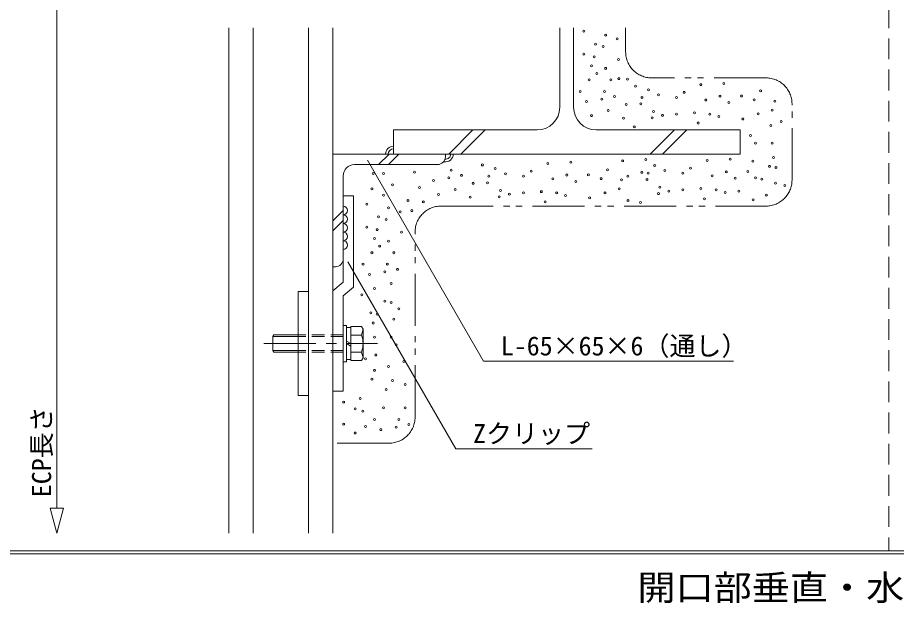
# Model space of a CAD drawing. Units: millimetres at full size, sheet at 1:6; details may follow other scales. Extents: x -1215 to 1203, y -852 to 852.
# Drawn here: x -611 to -104, y -4 to 334 of the extents above; entities that cross this region are included whole.
import ezdxf
from ezdxf.enums import TextEntityAlignment as Align

# ---------------------------------------------------------------- set-up
doc = ezdxf.new("R2010")
doc.units = ezdxf.units.MM
doc.header["$LTSCALE"] = 6
for name, pattern in [('CHAIN1', [8, 5, -1, 1, -1]), ('DASHED1', [1.8, 1.2, -0.6]), ('DASHED2', [3, 2, -1]), ('DOUBLE_CHAIN1', [8.8, 5, -1, 0.6, -0.6, 0.6, -1])]:
    doc.linetypes.add(name, pattern=pattern)
for name, color, linetype, lineweight in [('0-0_WAKU', 7, 'Continuous', 5), ('0-1_AL', 5, 'Continuous', 5), ('0-2_SUNPO', 7, 'Continuous', 5), ('0-3_STEEL', 6, 'Continuous', 5), ('0-4_KANAMONO', 6, 'Continuous', 5), ('0-5_FUKUSIZA', 3, 'Continuous', 5), ('0-6_HIFUKU', 4, 'Continuous', 5), ('0-7_KUTAI', 4, 'Continuous', 5)]:
    doc.layers.add(name, color=color, linetype=linetype, lineweight=lineweight)
doc.styles.add('ＭＳ ゴシック', font='')
doc.styles.get('ＭＳ ゴシック').set_extended_font_data('MS Gothic')

msp = doc.modelspace()

# ---------------------------------------------------------------- linework, layer by layer
at = {"layer": '0-0_WAKU', "linetype": 'DASHED2'}
msp.add_line((-108.019, 808.159), (-108.019, 26.35), dxfattribs=at)
at = {"layer": '0-0_WAKU'}
for p, q in [((-1213.019, 26.35), (1200.981, 26.35)), ((-1213.019, 24.65), (1200.981, 24.65))]:
    msp.add_line(p, q, dxfattribs=at)
at = {"layer": '0-1_AL'}
for p, q in [((-488.816, 328.19), (-488.816, 36.6)), ((-474.816, 328.19), (-474.816, 36.6)), ((-442.816, 328.19), (-442.816, 36.6)), ((-428.816, 328.19), (-428.816, 36.6))]:
    msp.add_line(p, q, dxfattribs=at)
at = {"layer": '0-2_SUNPO'}
for p, q in [((-588.042, 484.933), (-588.042, 51.089)), ((-408.856, 251.89), (-341.862, 135.853)), ((-420.208, 193.241), (-357.847, 85.23)), ((-341.862, 135.853), (-197.565, 135.853)), ((-357.847, 85.23), (-279.171, 85.23)), ((-588.042, 36.6), (-591.925, 51.089)), ((-591.925, 51.089), (-584.16, 51.089)), ((-588.042, 36.6), (-584.16, 51.089))]:
    msp.add_line(p, q, dxfattribs=at)
at = {"layer": '0-2_SUNPO', "linetype": 'CHAIN1'}
msp.add_line((-468.664, 146.04), (-402.953, 146.04), dxfattribs=at)
at = {"layer": '0-3_STEEL'}
for p, q in [((-428.816, 190.381), (-428.816, 255.379)), ((-363.815, 255.379), (-428.816, 255.379)), ((-396.34, 255.379), (-402.34, 249.379)), ((-390.682, 255.379), (-396.682, 249.379)), ((-363.815, 253.879), (-363.815, 255.379)), ((-368.315, 249.379), (-416.315, 249.379)), ((-422.816, 194.881), (-422.816, 242.881)), ((-422.816, 222.802), (-428.816, 216.802)), ((-422.816, 217.144), (-428.816, 211.144)), ((-427.316, 190.381), (-428.816, 190.381))]:
    msp.add_line(p, q, dxfattribs=at)
for centre, radius, start, end in [((-368.315, 253.879), 4.5, 269.99994, 0), ((-416.315, 242.881), 6.5, 90, 180), ((-427.316, 194.881), 4.5, 269.99994, 0)]:
    msp.add_arc(centre, radius, start, end, dxfattribs=at)
at = {"layer": '0-4_KANAMONO'}
for p, q in [((-422.816, 231.379), (-422.816, 181.425)), ((-422.816, 231.379), (-416.816, 231.379)), ((-416.816, 231.379), (-416.816, 178.631)), ((-422.816, 181.425), (-428.816, 176.379)), ((-416.816, 178.631), (-422.816, 173.585)), ((-448.816, 176.04), (-448.816, 116.04)), ((-442.816, 176.04), (-448.816, 176.04)), ((-442.816, 176.04), (-442.816, 116.04)), ((-428.816, 118.54), (-428.816, 176.379)), ((-422.816, 118.54), (-422.816, 173.585)), ((-422.816, 135.54), (-422.816, 156.54)), ((-420.818, 156.54), (-422.816, 156.54)), ((-420.818, 135.54), (-420.818, 156.54)), ((-418.316, 155.24), (-420.818, 155.24)), ((-412.22, 155.855), (-418.316, 155.855)), ((-418.316, 136.225), (-418.316, 155.855)), ((-411.317, 154.29), (-412.22, 155.855)), ((-412.142, 150.947), (-411.317, 154.29)), ((-411.317, 137.79), (-411.317, 154.29)), ((-463.369, 150.04), (-462.793, 151.039)), ((-463.369, 142.04), (-463.369, 150.04)), ((-448.816, 150.04), (-463.369, 150.04)), ((-448.816, 151.04), (-462.793, 151.04)), ((-418.316, 146.04), (-420.818, 147.483)), ((-412.142, 150.947), (-418.316, 150.947)), ((-463.369, 142.04), (-462.793, 141.04)), ((-448.816, 142.04), (-463.369, 142.04)), ((-418.316, 144.597), (-420.818, 146.04)), ((-448.816, 141.04), (-462.793, 141.04)), ((-412.142, 141.133), (-418.316, 141.133)), ((-411.317, 137.789), (-412.22, 136.224)), ((-412.142, 141.133), (-411.317, 137.79)), ((-420.818, 135.54), (-422.816, 135.54)), ((-418.316, 136.84), (-420.818, 136.84)), ((-412.22, 136.225), (-418.316, 136.225)), ((-428.816, 118.54), (-422.816, 118.54)), ((-442.816, 116.04), (-448.816, 116.04))]:
    msp.add_line(p, q, dxfattribs=at)
at = {"layer": '0-4_KANAMONO', "linetype": 'DASHED1'}
for p, q in [((-422.816, 151.04), (-448.816, 151.04)), ((-422.816, 150.04), (-448.816, 150.04)), ((-422.816, 142.04), (-448.816, 142.04)), ((-422.816, 141.04), (-448.816, 141.04))]:
    msp.add_line(p, q, dxfattribs=at)
at = {"layer": '0-4_KANAMONO'}
msp.add_arc((-426.317, 146.04), 15, 340.903, 19.09698, dxfattribs=at)
at = {"layer": '0-5_FUKUSIZA'}
for centre, radius, start, end in [((-393.818, 255.379), 4.5, 90, 180), ((-393.818, 255.379), 3, 90, 180), ((-363.818, 255.379), 4.5, 259.528, 0), ((-363.818, 255.379), 3, 267.60599, 0), ((-422.872, 222.879), 2.5, 269.99799, 89.99799), ((-422.872, 217.879), 2.5, 269.99799, 89.99799), ((-422.872, 212.879), 2.5, 269.99799, 89.99799), ((-422.872, 207.879), 2.5, 269.99799, 89.99799), ((-422.872, 202.879), 2.5, 269.99799, 89.99799)]:
    msp.add_arc(centre, radius, start, end, dxfattribs=at)
at = {"layer": '0-6_HIFUKU', "linetype": 'DOUBLE_CHAIN1'}
for p, q in [((-259.817, 314.38), (-259.817, 328.19)), ((-178.817, 299.38), (-244.817, 299.38)), ((-163.817, 240.379), (-163.817, 284.38)), ((-366.317, 225.379), (-178.817, 225.379)), ((-381.317, 103.54), (-381.317, 210.379)), ((-396.317, 88.54), (-428.816, 88.54))]:
    msp.add_line(p, q, dxfattribs=at)
at = {"layer": '0-6_HIFUKU'}
for centre in [(-283.888, 326.283), (-271.34, 324.069), (-264.697, 321.855), (-277.245, 318.902), (-272.816, 317.426), (-283.888, 312.997), (-277.983, 311.521), (-263.959, 310.045), (-279.459, 306.354), (-271.34, 304.878), (-276.506, 301.925), (-263.755, 298.925), (-280.935, 298.235), (-268.387, 298.235), (-258.787, 298.594), (-254.151, 294.62), (-216.431, 295.464), (-203.145, 296.202), (-286.102, 291.592), (-272.078, 291.592), (-266.173, 288.639), (-246.694, 292.511), (-240.789, 289.559), (-226.026, 291.035), (-205.359, 288.821), (-192.984, 288.924), (-181.912, 291.876), (-282.412, 285.687), (-273.554, 287.163), (-259.45, 284.022), (-251.123, 284.392), (-250.384, 288.082), (-230.455, 288.082), (-213.478, 286.606), (-200.192, 285.13), (-185.603, 286.709), (-173.793, 285.971), (-269.863, 280.52), (-243.741, 279.963), (-230.455, 278.487), (-220.121, 279.225), (-211.264, 278.487), (-183.388, 278.59), (-175.269, 280.804), (-279.459, 277.567), (-261.106, 276.073), (-244.479, 276.272), (-238.574, 277.749), (-217.907, 273.32), (-206.097, 277.011), (-192.246, 275.637), (-170.102, 274.161), (-254.813, 271.106), (-176.007, 271.947), (-187.817, 266.042), (-184.865, 261.613), (-175.269, 261.613), (-174.531, 253.494), (-342.492, 249.102), (-304.772, 249.946), (-291.486, 250.684), (-261.523, 251.513), (-248.237, 252.251), (-243.051, 248.795), (-212.788, 251.748), (-199.502, 252.486), (-186.341, 251.279), (-176.745, 248.327), (-405.445, 244.235), (-399.54, 244.235), (-381.708, 244.885), (-360.419, 246.074), (-354.514, 243.122), (-335.035, 246.994), (-329.13, 244.041), (-314.368, 245.517), (-293.701, 243.303), (-281.325, 243.406), (-270.254, 246.359), (-250.452, 244.87), (-246.741, 244.366), (-237.146, 245.843), (-226.812, 244.366), (-222.383, 247.319), (-209.835, 242.89), (-201.716, 245.105), (-189.293, 245.374), (-173.054, 247.589), (-370.753, 240.169), (-361.896, 241.645), (-347.791, 238.504), (-339.464, 238.874), (-338.726, 242.565), (-318.797, 242.565), (-301.82, 241.089), (-288.534, 239.613), (-273.944, 241.192), (-262.134, 240.454), (-258.571, 242.656), (-247.48, 240.676), (-196.549, 241.414), (-184.865, 241.684), (-181.174, 240.946), (-173.342, 238.65), (-406.183, 235.377), (-394.373, 237.592), (-378.756, 236.027), (-358.205, 235.002), (-332.083, 234.446), (-318.797, 232.969), (-308.463, 233.707), (-299.605, 232.969), (-271.73, 233.072), (-263.61, 235.287), (-240.098, 236.247), (-234.931, 234.033), (-226.812, 234.771), (-216.478, 235.509), (-207.621, 234.771), (-202.454, 233.294), (-194.538, 234.013), (-167.888, 237.255), (-399.54, 231.687), (-385.399, 228.646), (-376.541, 227.908), (-367.801, 232.05), (-349.447, 230.556), (-332.821, 230.755), (-326.916, 232.231), (-306.249, 227.802), (-294.439, 231.493), (-280.587, 230.12), (-258.444, 228.644), (-240.836, 232.556), (-214.264, 229.604), (-186.258, 229.045), (-178.641, 231.695), (-409.136, 226.52), (-396.588, 224.305), (-383.184, 222.741), (-251.17, 227.39), (-402.493, 219.139), (-398.064, 217.662), (-389.945, 222.091), (-409.136, 213.234), (-403.231, 211.757), (-389.206, 210.281), (-404.707, 206.591), (-396.588, 205.114), (-406.183, 198.471), (-401.754, 202.162), (-393.635, 198.471), (-411.35, 191.828), (-398.802, 187.399), (-397.326, 191.828), (-391.421, 188.876), (-407.659, 185.923), (-404.707, 177.804), (-395.111, 180.756), (-412.088, 174.113), (-398.802, 170.423), (-395.111, 169.684), (-406.921, 163.779), (-403.231, 163.041), (-390.683, 165.994), (-405.445, 157.874), (-393.635, 160.089), (-404.707, 149.755), (-395.111, 149.755), (-392.159, 145.326), (-409.874, 137.207), (-403.969, 139.421), (-396.588, 132.778), (-387.73, 135.731), (-404.707, 130.564), (-406.183, 125.397), (-394.373, 124.659), (-386.992, 122.445), (-398.064, 119.492), (-422.529, 112.112), (-412.933, 114.326), (-415.886, 108.421), (-411.457, 106.945), (-399.603, 108.882), (-387.055, 108.882), (-404.77, 102.239), (-390.746, 102.239), (-422.529, 99.564), (-409.981, 98.088), (-401.079, 96.334), (-392.222, 97.81), (-384.841, 99.286), (-415.886, 94.397)]:
    msp.add_circle(centre, 0.567, dxfattribs=at)
at = {"layer": '0-6_HIFUKU', "linetype": 'DOUBLE_CHAIN1'}
for centre, start, end in [((-244.817, 314.38), 180, 270), ((-178.817, 284.38), 0, 90), ((-178.817, 240.379), 270, 0), ((-366.317, 210.379), 90, 180), ((-396.317, 103.54), 270, 0)]:
    msp.add_arc(centre, 15, start, end, dxfattribs=at)
at = {"layer": '0-7_KUTAI', "color": 6}
for p, q in [((-297.818, 328.19), (-297.818, 282.379)), ((-289.817, 328.19), (-289.817, 282.379)), ((-393.818, 269.38), (-393.818, 255.379)), ((-393.818, 269.38), (-310.817, 269.38)), ((-361.91, 255.379), (-347.909, 269.38)), ((-354.839, 255.38), (-340.838, 269.38)), ((-276.818, 269.38), (-193.817, 269.38)), ((-245.588, 255.379), (-231.59, 269.38)), ((-238.52, 255.379), (-224.519, 269.38)), ((-193.817, 269.38), (-193.817, 255.379)), ((-393.818, 255.379), (-193.817, 255.379))]:
    msp.add_line(p, q, dxfattribs=at)
for centre, start, end in [((-310.817, 282.379), 270, 0), ((-276.818, 282.379), 180, 270)]:
    msp.add_arc(centre, 13, start, end, dxfattribs=at)

# ---------------------------------------------------------------- texts
at = {"layer": '0-0_WAKU', "style": 'ＭＳ ゴシック', "width": 1.1}
msp.add_text('開口部垂直・水平断面詳細図', height=14.66, dxfattribs=at).set_placement((-253.019, -6.6), align=Align.BOTTOM_LEFT)
at = {"layer": '0-2_SUNPO', "style": 'ＭＳ ゴシック'}
for s, p in [('L-65×65×6（通し）', (-331.862, 135.853)), ('Zクリップ', (-347.847, 85.23))]:
    msp.add_text(s, height=11, dxfattribs=at).set_placement(p, align=Align.BOTTOM_LEFT)
msp.add_text('ECP長さ', height=11, rotation=90, dxfattribs=at).set_placement((-588.042, 57.339), align=Align.BOTTOM_LEFT)

doc.saveas('drawing.dxf')
